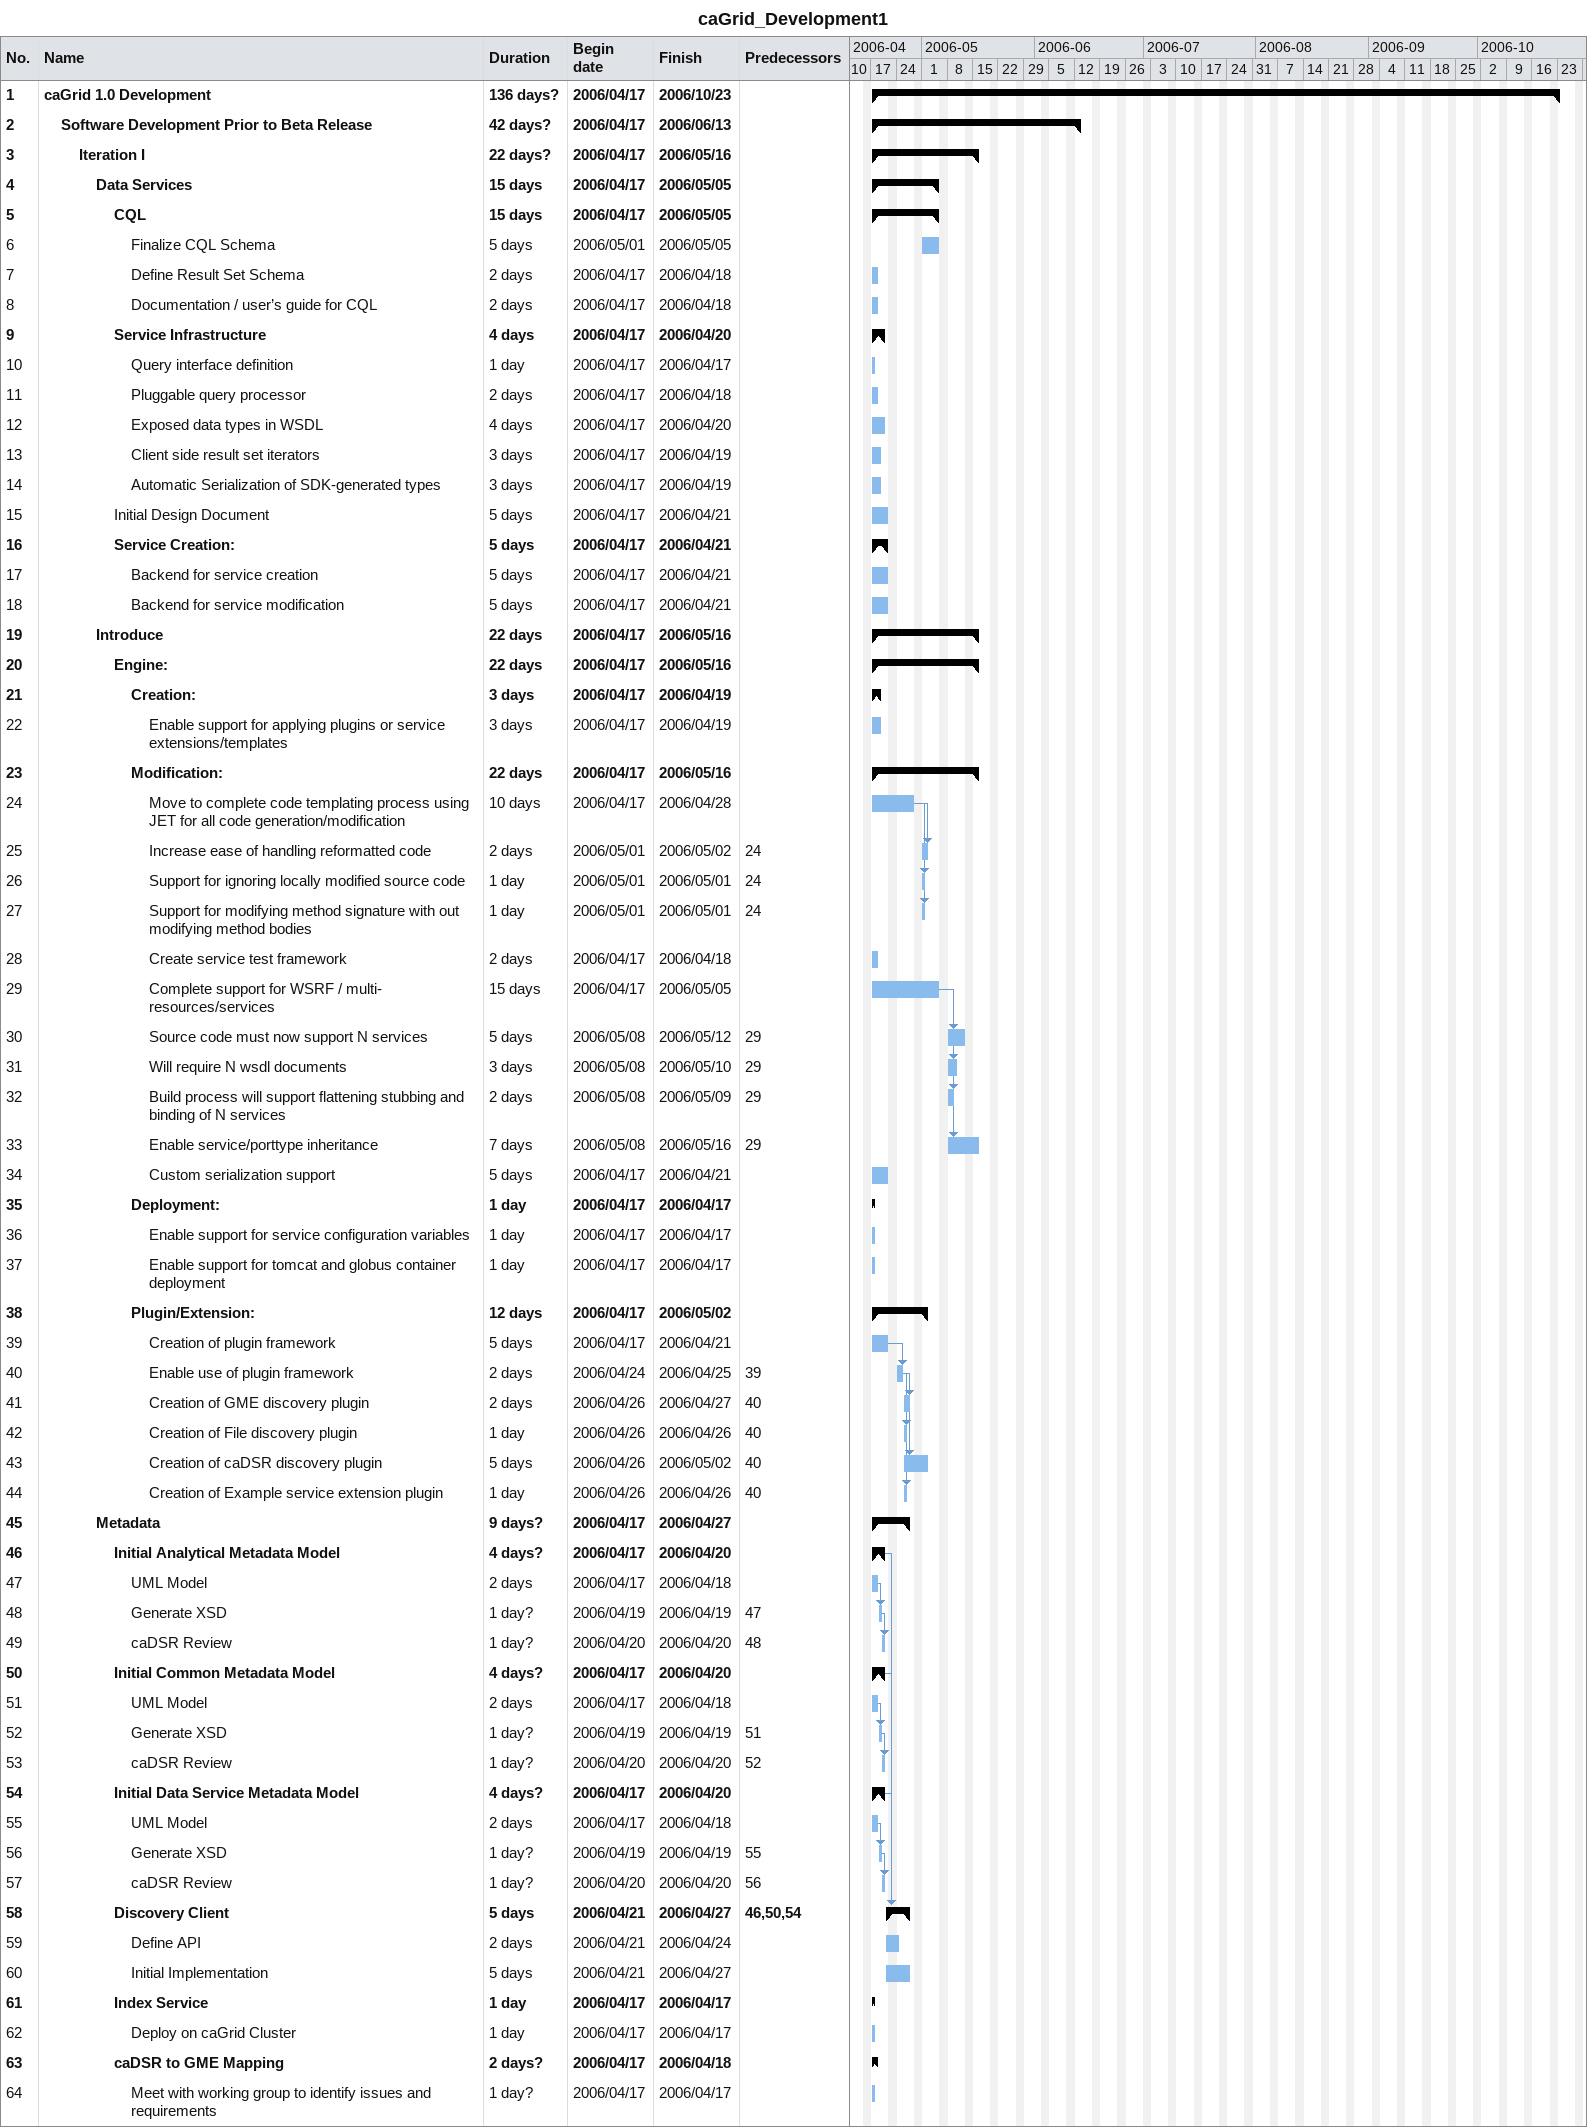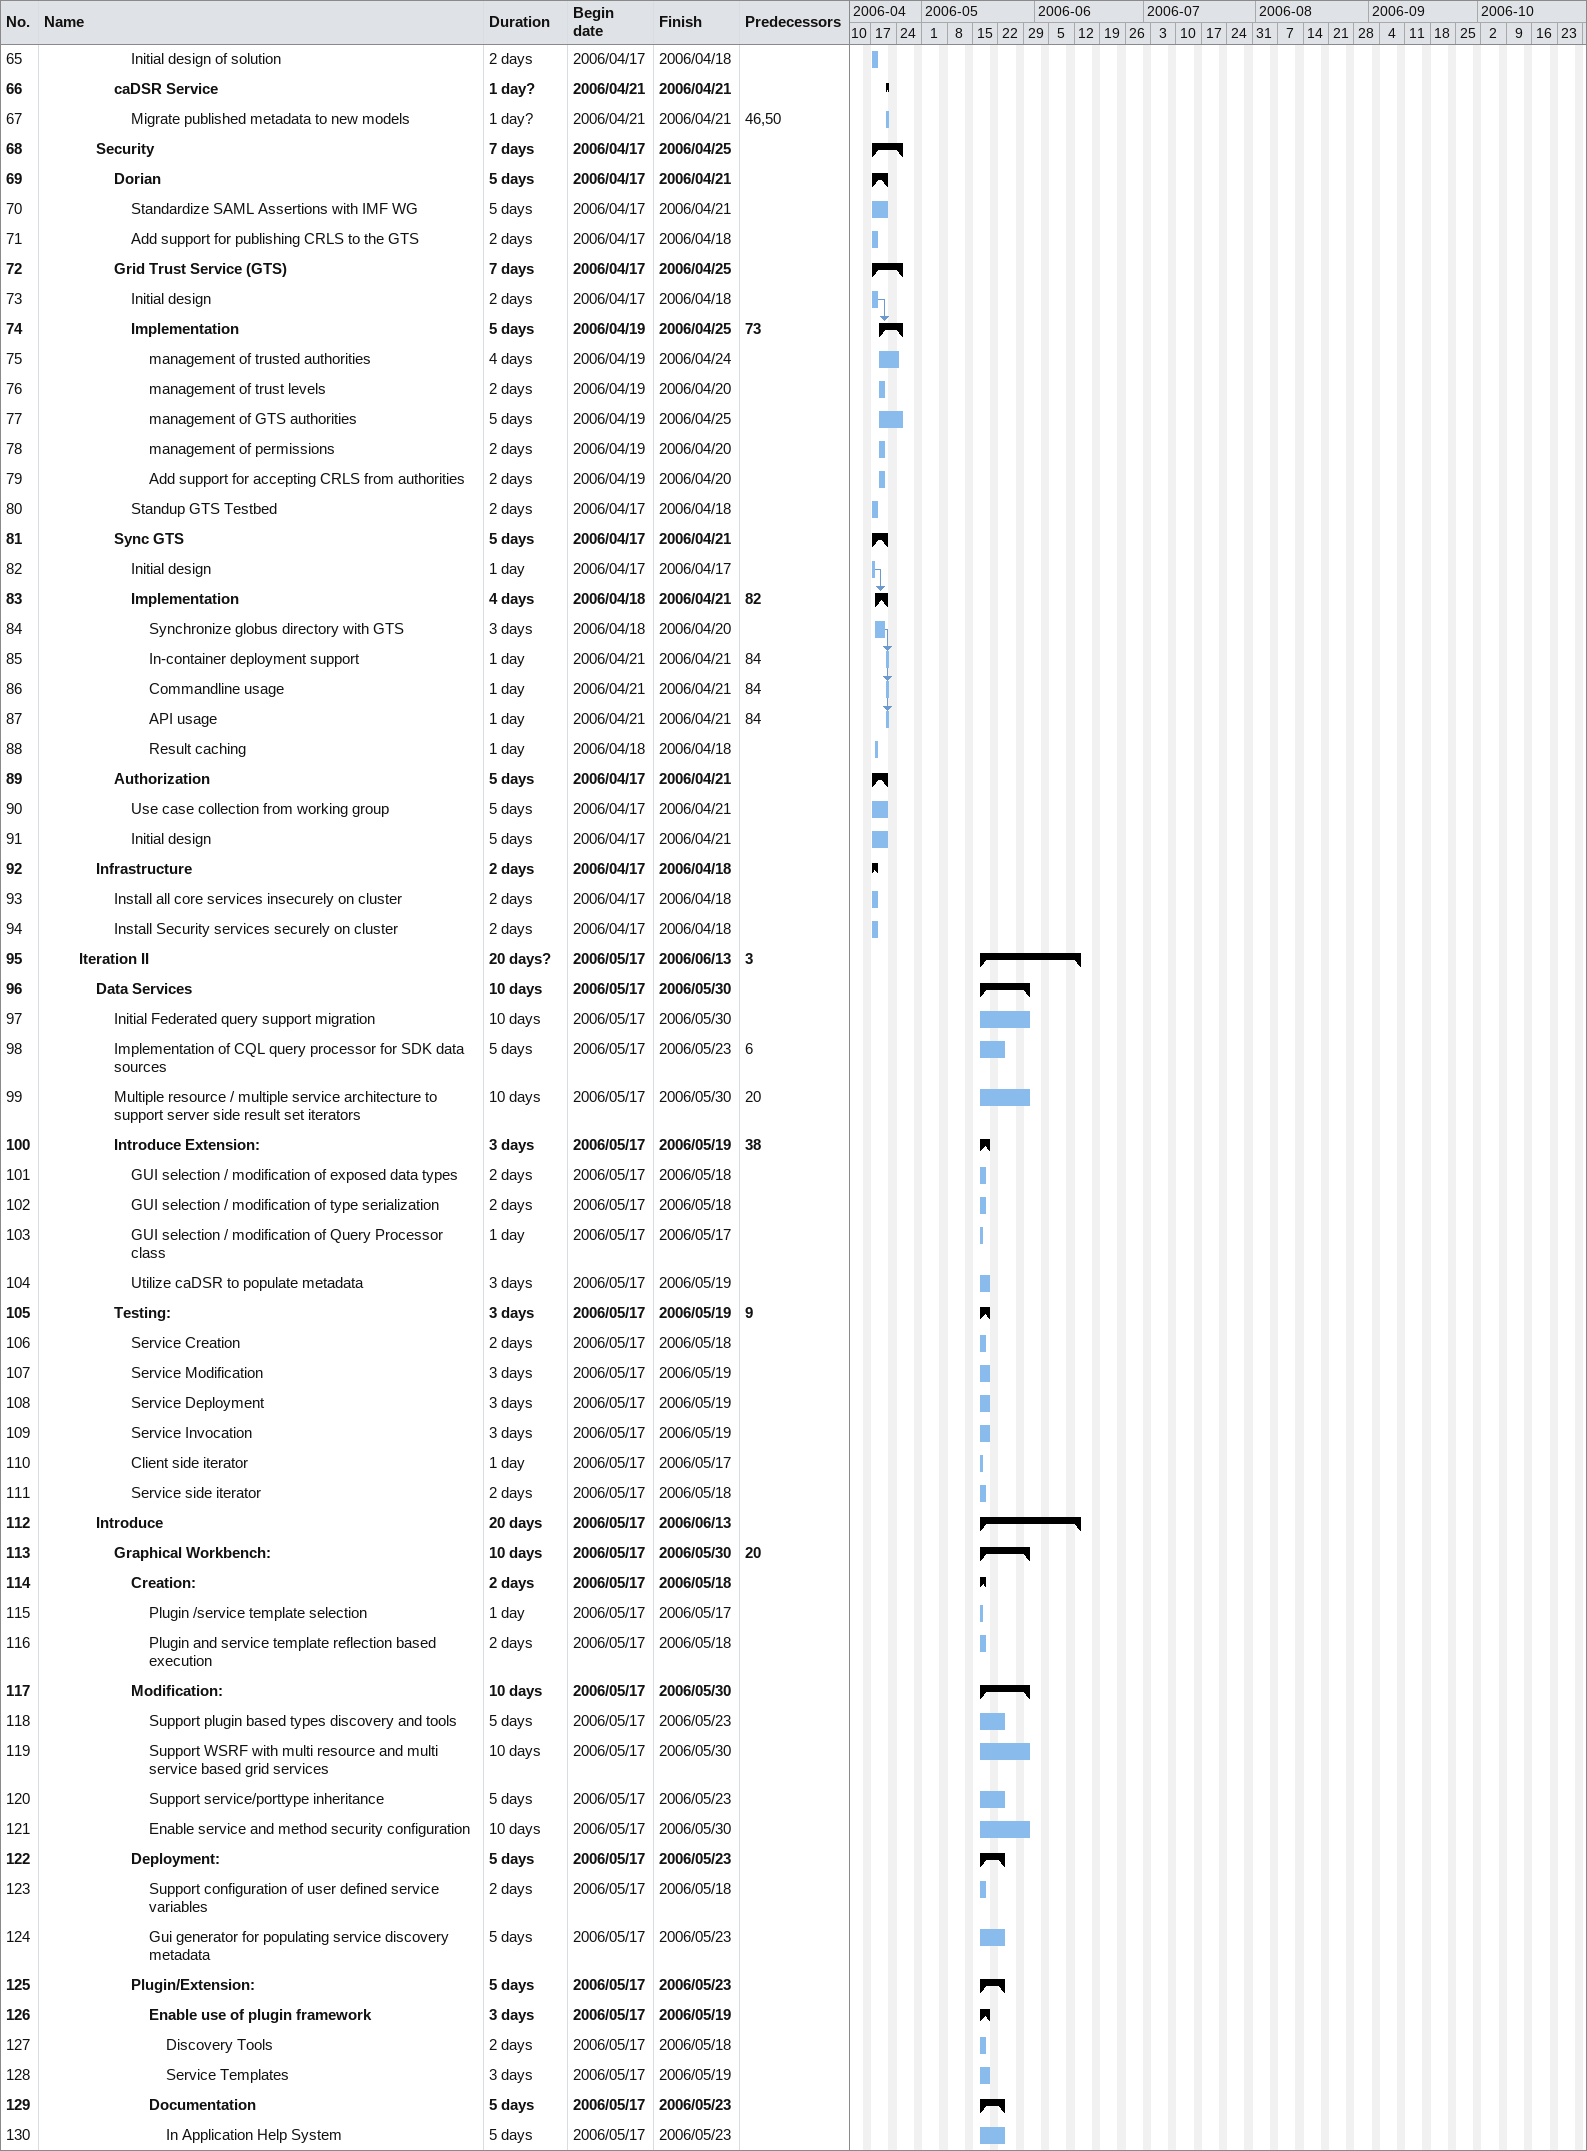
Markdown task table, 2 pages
caGrid_Development1

| ID | Level | Task | Duration | Start | Finish | Predecessors |
|---|---|---|---|---|---|---|
| 1 | 1 | **caGrid 1.0 Development** | 136d? | 2006-04-17 | 2006-10-23 |  |
| 2 | 2 | **Software Development Prior to Beta Release** | 42d? | 2006-04-17 | 2006-06-13 |  |
| 3 | 3 | **Iteration I** | 22d? | 2006-04-17 | 2006-05-16 |  |
| 4 | 4 | **Data Services** | 15d | 2006-04-17 | 2006-05-05 |  |
| 5 | 5 | **CQL** | 15d | 2006-04-17 | 2006-05-05 |  |
| 6 | 6 | Finalize CQL Schema | 5d | 2006-05-01 | 2006-05-05 |  |
| 7 | 6 | Define Result Set Schema | 2d | 2006-04-17 | 2006-04-18 |  |
| 8 | 6 | Documentation / user’s guide for CQL | 2d | 2006-04-17 | 2006-04-18 |  |
| 9 | 5 | **Service Infrastructure** | 4d | 2006-04-17 | 2006-04-20 |  |
| 10 | 6 | Query interface definition | 1d | 2006-04-17 | 2006-04-17 |  |
| 11 | 6 | Pluggable query processor | 2d | 2006-04-17 | 2006-04-18 |  |
| 12 | 6 | Exposed data types in WSDL | 4d | 2006-04-17 | 2006-04-20 |  |
| 13 | 6 | Client side result set iterators | 3d | 2006-04-17 | 2006-04-19 |  |
| 14 | 6 | Automatic Serialization of SDK-generated types | 3d | 2006-04-17 | 2006-04-19 |  |
| 15 | 5 | Initial Design Document | 5d | 2006-04-17 | 2006-04-21 |  |
| 16 | 5 | **Service Creation:** | 5d | 2006-04-17 | 2006-04-21 |  |
| 17 | 6 | Backend for service creation | 5d | 2006-04-17 | 2006-04-21 |  |
| 18 | 6 | Backend for service modification | 5d | 2006-04-17 | 2006-04-21 |  |
| 19 | 4 | **Introduce** | 22d | 2006-04-17 | 2006-05-16 |  |
| 20 | 5 | **Engine:** | 22d | 2006-04-17 | 2006-05-16 |  |
| 21 | 6 | **Creation:** | 3d | 2006-04-17 | 2006-04-19 |  |
| 22 | 7 | Enable support for applying plugins or service extensions/templates | 3d | 2006-04-17 | 2006-04-19 |  |
| 23 | 6 | **Modification:** | 22d | 2006-04-17 | 2006-05-16 |  |
| 24 | 7 | Move to complete code templating process using JET for all code generation/modification | 10d | 2006-04-17 | 2006-04-28 |  |
| 25 | 7 | Increase ease of handling reformatted code | 2d | 2006-05-01 | 2006-05-02 | 24 |
| 26 | 7 | Support for ignoring locally modified source code | 1d | 2006-05-01 | 2006-05-01 | 24 |
| 27 | 7 | Support for modifying method signature with out modifying method bodies | 1d | 2006-05-01 | 2006-05-01 | 24 |
| 28 | 7 | Create service test framework | 2d | 2006-04-17 | 2006-04-18 |  |
| 29 | 7 | Complete support for WSRF / multi- resources/services | 15d | 2006-04-17 | 2006-05-05 |  |
| 30 | 7 | Source code must now support N services | 5d | 2006-05-08 | 2006-05-12 | 29 |
| 31 | 7 | Will require N wsdl documents | 3d | 2006-05-08 | 2006-05-10 | 29 |
| 32 | 7 | Build process will support flattening stubbing and binding of N services | 2d | 2006-05-08 | 2006-05-09 | 29 |
| 33 | 7 | Enable service/porttype inheritance | 7d | 2006-05-08 | 2006-05-16 | 29 |
| 34 | 7 | Custom serialization support | 5d | 2006-04-17 | 2006-04-21 |  |
| 35 | 6 | **Deployment:** | 1d | 2006-04-17 | 2006-04-17 |  |
| 36 | 7 | Enable support for service configuration variables | 1d | 2006-04-17 | 2006-04-17 |  |
| 37 | 7 | Enable support for tomcat and globus container deployment | 1d | 2006-04-17 | 2006-04-17 |  |
| 38 | 6 | **Plugin/Extension:** | 12d | 2006-04-17 | 2006-05-02 |  |
| 39 | 7 | Creation of plugin framework | 5d | 2006-04-17 | 2006-04-21 |  |
| 40 | 7 | Enable use of plugin framework | 2d | 2006-04-24 | 2006-04-25 | 39 |
| 41 | 7 | Creation of GME discovery plugin | 2d | 2006-04-26 | 2006-04-27 | 40 |
| 42 | 7 | Creation of File discovery plugin | 1d | 2006-04-26 | 2006-04-26 | 40 |
| 43 | 7 | Creation of caDSR discovery plugin | 5d | 2006-04-26 | 2006-05-02 | 40 |
| 44 | 7 | Creation of Example service extension plugin | 1d | 2006-04-26 | 2006-04-26 | 40 |
| 45 | 4 | **Metadata** | 9d? | 2006-04-17 | 2006-04-27 |  |
| 46 | 5 | **Initial Analytical Metadata Model** | 4d? | 2006-04-17 | 2006-04-20 |  |
| 47 | 6 | UML Model | 2d | 2006-04-17 | 2006-04-18 |  |
| 48 | 6 | Generate XSD | 1d? | 2006-04-19 | 2006-04-19 | 47 |
| 49 | 6 | caDSR Review | 1d? | 2006-04-20 | 2006-04-20 | 48 |
| 50 | 5 | **Initial Common Metadata Model** | 4d? | 2006-04-17 | 2006-04-20 |  |
| 51 | 6 | UML Model | 2d | 2006-04-17 | 2006-04-18 |  |
| 52 | 6 | Generate XSD | 1d? | 2006-04-19 | 2006-04-19 | 51 |
| 53 | 6 | caDSR Review | 1d? | 2006-04-20 | 2006-04-20 | 52 |
| 54 | 5 | **Initial Data Service Metadata Model** | 4d? | 2006-04-17 | 2006-04-20 |  |
| 55 | 6 | UML Model | 2d | 2006-04-17 | 2006-04-18 |  |
| 56 | 6 | Generate XSD | 1d? | 2006-04-19 | 2006-04-19 | 55 |
| 57 | 6 | caDSR Review | 1d? | 2006-04-20 | 2006-04-20 | 56 |
| 58 | 5 | **Discovery Client** | 5d | 2006-04-21 | 2006-04-27 | 46, 50, 54 |
| 59 | 6 | Define API | 2d | 2006-04-21 | 2006-04-24 |  |
| 60 | 6 | Initial Implementation | 5d | 2006-04-21 | 2006-04-27 |  |
| 61 | 5 | **Index Service** | 1d | 2006-04-17 | 2006-04-17 |  |
| 62 | 6 | Deploy on caGrid Cluster | 1d | 2006-04-17 | 2006-04-17 |  |
| 63 | 5 | **caDSR to GME Mapping** | 2d? | 2006-04-17 | 2006-04-18 |  |
| 64 | 6 | Meet with working group to identify issues and requirements | 1d? | 2006-04-17 | 2006-04-17 |  |
| 65 | 6 | Initial design of solution | 2d | 2006-04-17 | 2006-04-18 |  |
| 66 | 5 | **caDSR Service** | 1d? | 2006-04-21 | 2006-04-21 |  |
| 67 | 6 | Migrate published metadata to new models | 1d? | 2006-04-21 | 2006-04-21 | 46, 50 |
| 68 | 4 | **Security** | 7d | 2006-04-17 | 2006-04-25 |  |
| 69 | 5 | **Dorian** | 5d | 2006-04-17 | 2006-04-21 |  |
| 70 | 6 | Standardize SAML Assertions with IMF WG | 5d | 2006-04-17 | 2006-04-21 |  |
| 71 | 6 | Add support for publishing CRLS to the GTS | 2d | 2006-04-17 | 2006-04-18 |  |
| 72 | 5 | **Grid Trust Service (GTS)** | 7d | 2006-04-17 | 2006-04-25 |  |
| 73 | 6 | Initial design | 2d | 2006-04-17 | 2006-04-18 |  |
| 74 | 6 | **Implementation** | 5d | 2006-04-19 | 2006-04-25 | 73 |
| 75 | 7 | management of trusted authorities | 4d | 2006-04-19 | 2006-04-24 |  |
| 76 | 7 | management of trust levels | 2d | 2006-04-19 | 2006-04-20 |  |
| 77 | 7 | management of GTS authorities | 5d | 2006-04-19 | 2006-04-25 |  |
| 78 | 7 | management of permissions | 2d | 2006-04-19 | 2006-04-20 |  |
| 79 | 7 | Add support for accepting CRLS from authorities | 2d | 2006-04-19 | 2006-04-20 |  |
| 80 | 6 | Standup GTS Testbed | 2d | 2006-04-17 | 2006-04-18 |  |
| 81 | 5 | **Sync GTS** | 5d | 2006-04-17 | 2006-04-21 |  |
| 82 | 6 | Initial design | 1d | 2006-04-17 | 2006-04-17 |  |
| 83 | 6 | **Implementation** | 4d | 2006-04-18 | 2006-04-21 | 82 |
| 84 | 7 | Synchronize globus directory with GTS | 3d | 2006-04-18 | 2006-04-20 |  |
| 85 | 7 | In-container deployment support | 1d | 2006-04-21 | 2006-04-21 | 84 |
| 86 | 7 | Commandline usage | 1d | 2006-04-21 | 2006-04-21 | 84 |
| 87 | 7 | API usage | 1d | 2006-04-21 | 2006-04-21 | 84 |
| 88 | 7 | Result caching | 1d | 2006-04-18 | 2006-04-18 |  |
| 89 | 5 | **Authorization** | 5d | 2006-04-17 | 2006-04-21 |  |
| 90 | 6 | Use case collection from working group | 5d | 2006-04-17 | 2006-04-21 |  |
| 91 | 6 | Initial design | 5d | 2006-04-17 | 2006-04-21 |  |
| 92 | 4 | **Infrastructure** | 2d | 2006-04-17 | 2006-04-18 |  |
| 93 | 5 | Install all core services insecurely on cluster | 2d | 2006-04-17 | 2006-04-18 |  |
| 94 | 5 | Install Security services securely on cluster | 2d | 2006-04-17 | 2006-04-18 |  |
| 95 | 3 | **Iteration II** | 20d? | 2006-05-17 | 2006-06-13 | 3 |
| 96 | 4 | **Data Services** | 10d | 2006-05-17 | 2006-05-30 |  |
| 97 | 5 | Initial Federated query support migration | 10d | 2006-05-17 | 2006-05-30 |  |
| 98 | 5 | Implementation of CQL query processor for SDK data sources | 5d | 2006-05-17 | 2006-05-23 | 6 |
| 99 | 5 | Multiple resource / multiple service architecture to support server side result set iterators | 10d | 2006-05-17 | 2006-05-30 | 20 |
| 100 | 5 | **Introduce Extension:** | 3d | 2006-05-17 | 2006-05-19 | 38 |
| 101 | 6 | GUI selection / modification of exposed data types | 2d | 2006-05-17 | 2006-05-18 |  |
| 102 | 6 | GUI selection / modification of type serialization | 2d | 2006-05-17 | 2006-05-18 |  |
| 103 | 6 | GUI selection / modification of Query Processor class | 1d | 2006-05-17 | 2006-05-17 |  |
| 104 | 6 | Utilize caDSR to populate metadata | 3d | 2006-05-17 | 2006-05-19 |  |
| 105 | 5 | **Testing:** | 3d | 2006-05-17 | 2006-05-19 | 9 |
| 106 | 6 | Service Creation | 2d | 2006-05-17 | 2006-05-18 |  |
| 107 | 6 | Service Modification | 3d | 2006-05-17 | 2006-05-19 |  |
| 108 | 6 | Service Deployment | 3d | 2006-05-17 | 2006-05-19 |  |
| 109 | 6 | Service Invocation | 3d | 2006-05-17 | 2006-05-19 |  |
| 110 | 6 | Client side iterator | 1d | 2006-05-17 | 2006-05-17 |  |
| 111 | 6 | Service side iterator | 2d | 2006-05-17 | 2006-05-18 |  |
| 112 | 4 | **Introduce** | 20d | 2006-05-17 | 2006-06-13 |  |
| 113 | 5 | **Graphical Workbench:** | 10d | 2006-05-17 | 2006-05-30 | 20 |
| 114 | 6 | **Creation:** | 2d | 2006-05-17 | 2006-05-18 |  |
| 115 | 7 | Plugin /service template selection | 1d | 2006-05-17 | 2006-05-17 |  |
| 116 | 7 | Plugin and service template reflection based execution | 2d | 2006-05-17 | 2006-05-18 |  |
| 117 | 6 | **Modification:** | 10d | 2006-05-17 | 2006-05-30 |  |
| 118 | 7 | Support plugin based types discovery and tools | 5d | 2006-05-17 | 2006-05-23 |  |
| 119 | 7 | Support WSRF with multi resource and multi service based grid services | 10d | 2006-05-17 | 2006-05-30 |  |
| 120 | 7 | Support service/porttype inheritance | 5d | 2006-05-17 | 2006-05-23 |  |
| 121 | 7 | Enable service and method security configuration | 10d | 2006-05-17 | 2006-05-30 |  |
| 122 | 6 | **Deployment:** | 5d | 2006-05-17 | 2006-05-23 |  |
| 123 | 7 | Support configuration of user defined service variables | 2d | 2006-05-17 | 2006-05-18 |  |
| 124 | 7 | Gui generator for populating service discovery metadata | 5d | 2006-05-17 | 2006-05-23 |  |
| 125 | 6 | **Plugin/Extension:** | 5d | 2006-05-17 | 2006-05-23 |  |
| 126 | 7 | **Enable use of plugin framework** | 3d | 2006-05-17 | 2006-05-19 |  |
| 127 | 8 | Discovery Tools | 2d | 2006-05-17 | 2006-05-18 |  |
| 128 | 8 | Service Templates | 3d | 2006-05-17 | 2006-05-19 |  |
| 129 | 7 | **Documentation** | 5d | 2006-05-17 | 2006-05-23 |  |
| 130 | 8 | In Application Help System | 5d | 2006-05-17 | 2006-05-23 |  |
